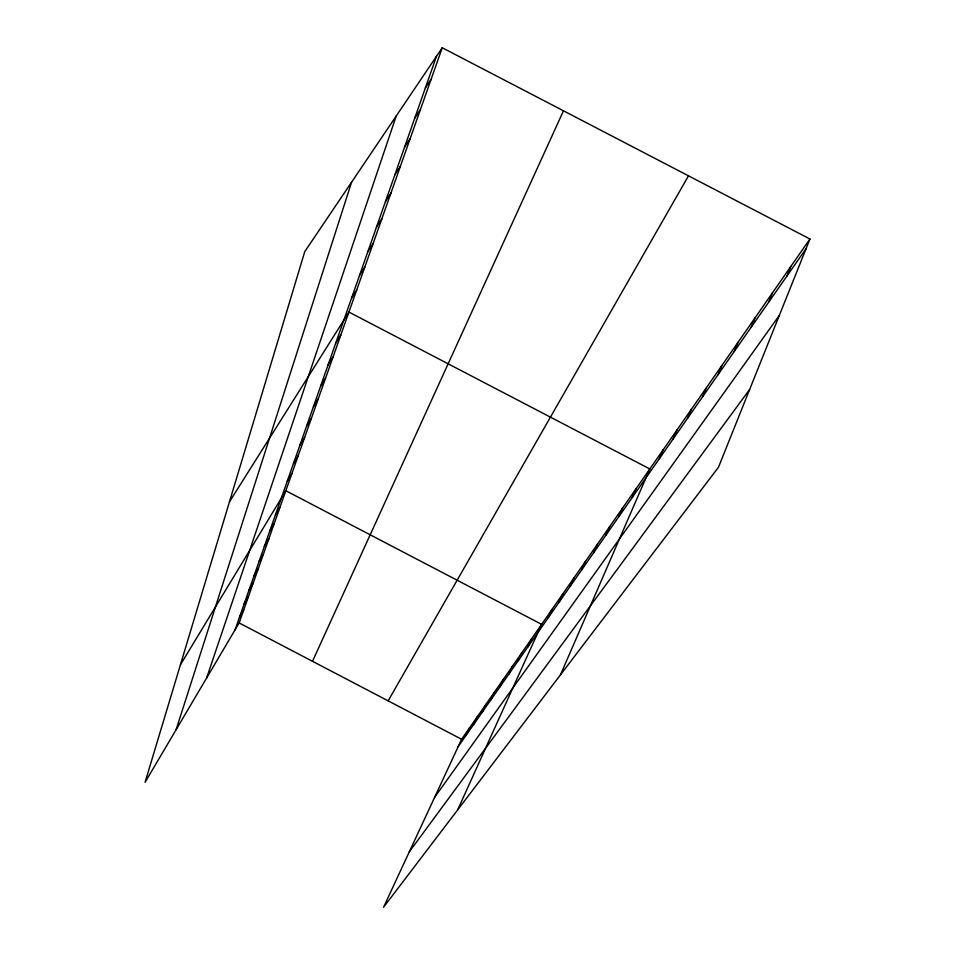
<?xml version="1.0" encoding="UTF-8"?>
<svg xmlns="http://www.w3.org/2000/svg" width="955" height="955" viewBox="0 0 955 955"><rect width="100%" height="100%" fill="white"/><g stroke="black" fill="none" stroke-linecap="round" stroke-linejoin="round"><path stroke-width="1.43" d="M176.078 729.775L351.559 182.214M206.626 678.026L396.218 116.009M235.002 629.966L436.459 56.345M442.249 47.75L304.752 251.631L145.053 782.324L239.144 622.935L442.249 47.75L809.947 239.001L718.47 467.282L383.552 907.25L461.611 739.265L809.947 239.001M786.944 276.031L790.812 266.481M768.608 302.281L772.488 292.791M751.048 327.434L754.928 318.015M734.192 351.547L738.084 342.212M718.017 374.706L721.908 365.443M702.474 396.946L706.366 387.766M687.54 418.338L691.408 409.229M673.156 438.918L677.023 429.893M659.32 458.734L663.176 449.793M560.478 674.827L649.818 468.965L348.921 312.07L229.439 501.876M632.126 497.651L635.958 488.876M618.792 516.727L622.612 508.036M605.959 535.098L609.768 526.492M593.604 552.802L597.376 544.278M581.679 569.872L585.439 561.433M570.171 586.334L573.907 577.99M559.069 602.235L562.782 593.974M548.337 617.599L552.026 609.409M527.936 646.81L531.577 638.776M457.66 809.9L541.628 624.343L285.832 490.739L180.4 664.835M312.512 661.302L563.474 110.804M518.231 660.705L521.848 652.754M508.824 674.158L512.417 666.292M490.894 699.812L494.439 692.112M499.728 687.182L503.297 679.399M474.038 723.95L477.536 716.381M482.347 712.06L485.868 704.432M465.98 735.481L469.454 727.997M388.148 700.851L688.483 175.827M239.526 617.061L243.728 609.97M244.194 603.775L248.443 596.612M253.958 575.972L258.304 568.691M249.004 590.083L253.302 582.86M259.068 561.421L263.461 554.067M264.344 546.403L268.797 538.99M275.41 514.888L279.958 507.344M269.788 530.896L274.288 523.424M287.228 481.236L291.896 473.573M293.448 463.545L298.163 455.81M299.882 445.233L304.657 437.426M306.543 426.264L311.378 418.397M313.443 406.603L318.337 398.677M320.605 386.214L325.56 378.216M328.043 365.049L333.056 357.003M335.754 343.084L340.839 334.966M351.5 298.258L356.704 290.022M359.51 275.434L364.774 267.149M367.83 251.738L373.166 243.406M376.485 227.111L381.881 218.731M385.474 201.493L390.941 193.065M394.845 174.837L400.372 166.373M404.598 147.07L410.184 138.559M414.768 118.11L420.427 109.574M425.369 87.896L431.099 79.325M458.161 746.679L806.092 248.622M434.632 797.318L779.328 315.413M409.289 851.86L749.615 389.545M239.144 622.935L461.611 739.265"/></g></svg>
